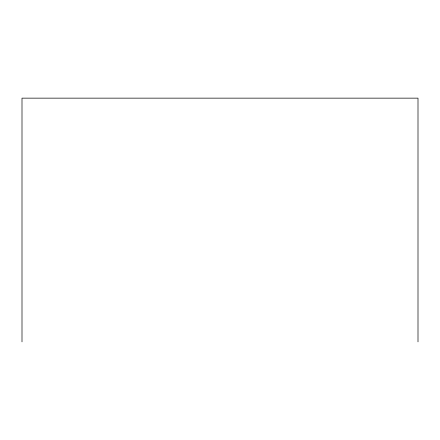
<?xml version="1.0" encoding="UTF-8"?>
<svg xmlns="http://www.w3.org/2000/svg" width="440" height="440" viewBox="0 0 440 440"><rect width="100%" height="100%" fill="white"/><g stroke="black" fill="none" stroke-linecap="round" stroke-linejoin="round"><path stroke-width="0.66" d="M418 341.853L418 98.148L22 98.148L22 341.853"/></g></svg>
